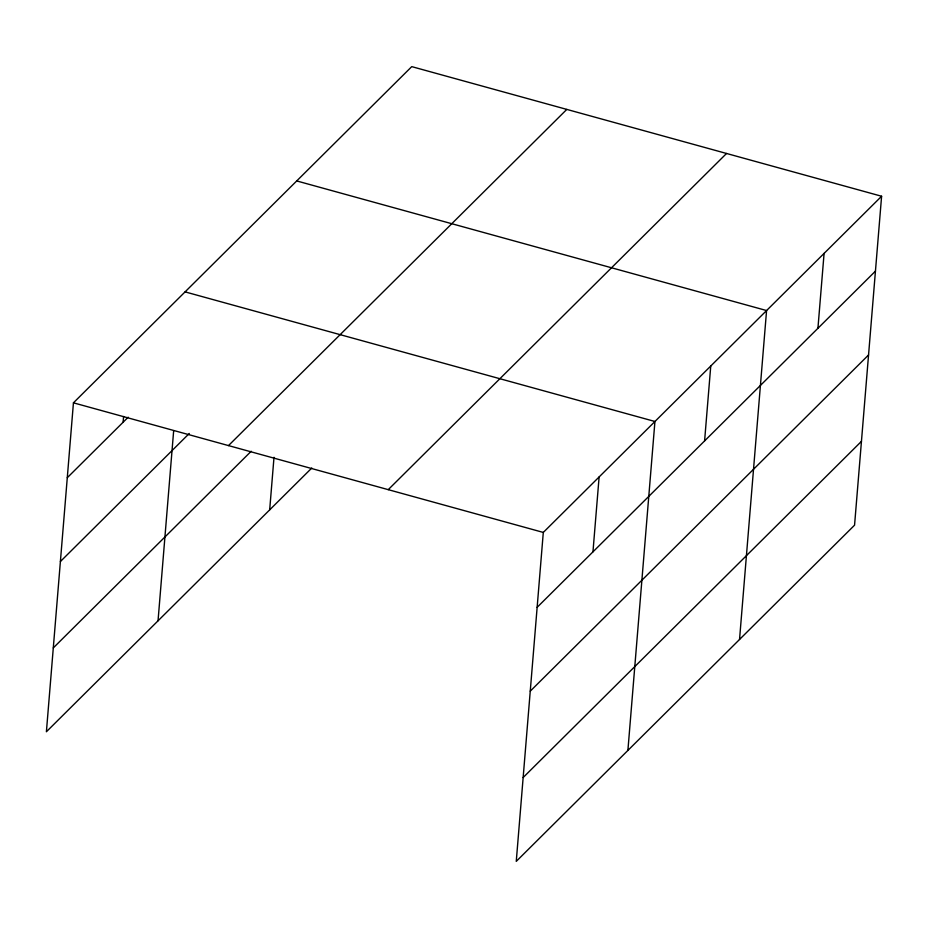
<?xml version="1.0" encoding="UTF-8"?>
<svg xmlns="http://www.w3.org/2000/svg" width="928" height="928" viewBox="0 0 928 928"><rect width="100%" height="100%" fill="white"/><g stroke="black" fill="none" stroke-linecap="round" stroke-linejoin="round"><path stroke-width="1.39" d="M881.6 196.249L543.298 532.428L516.258 861.37L854.56 525.178L881.6 196.249L411.742 66.63L73.44 402.822L46.4 731.751L311.785 468.025M123.111 422.24L123.575 416.486M158.038 620.809L173.664 430.708M269.677 509.878L274.004 457.295M592.957 551.858L599.117 476.957M627.896 750.427L654.936 421.486L185.078 291.879M704.596 440.916L710.755 366.015M739.535 639.485L766.574 310.544L296.728 180.937M817.928 328.292L824.087 253.402M67.292 477.711L128.18 417.206M60.39 561.544L189.289 433.457M228.497 445.591L566.799 109.411M53.29 647.918L251.198 451.252M388.24 489.659L726.543 153.468M537.138 607.33L875.44 271.138M530.248 691.163L868.55 354.972M523.148 777.536L861.451 441.345M73.44 402.822L543.298 532.428"/></g></svg>
